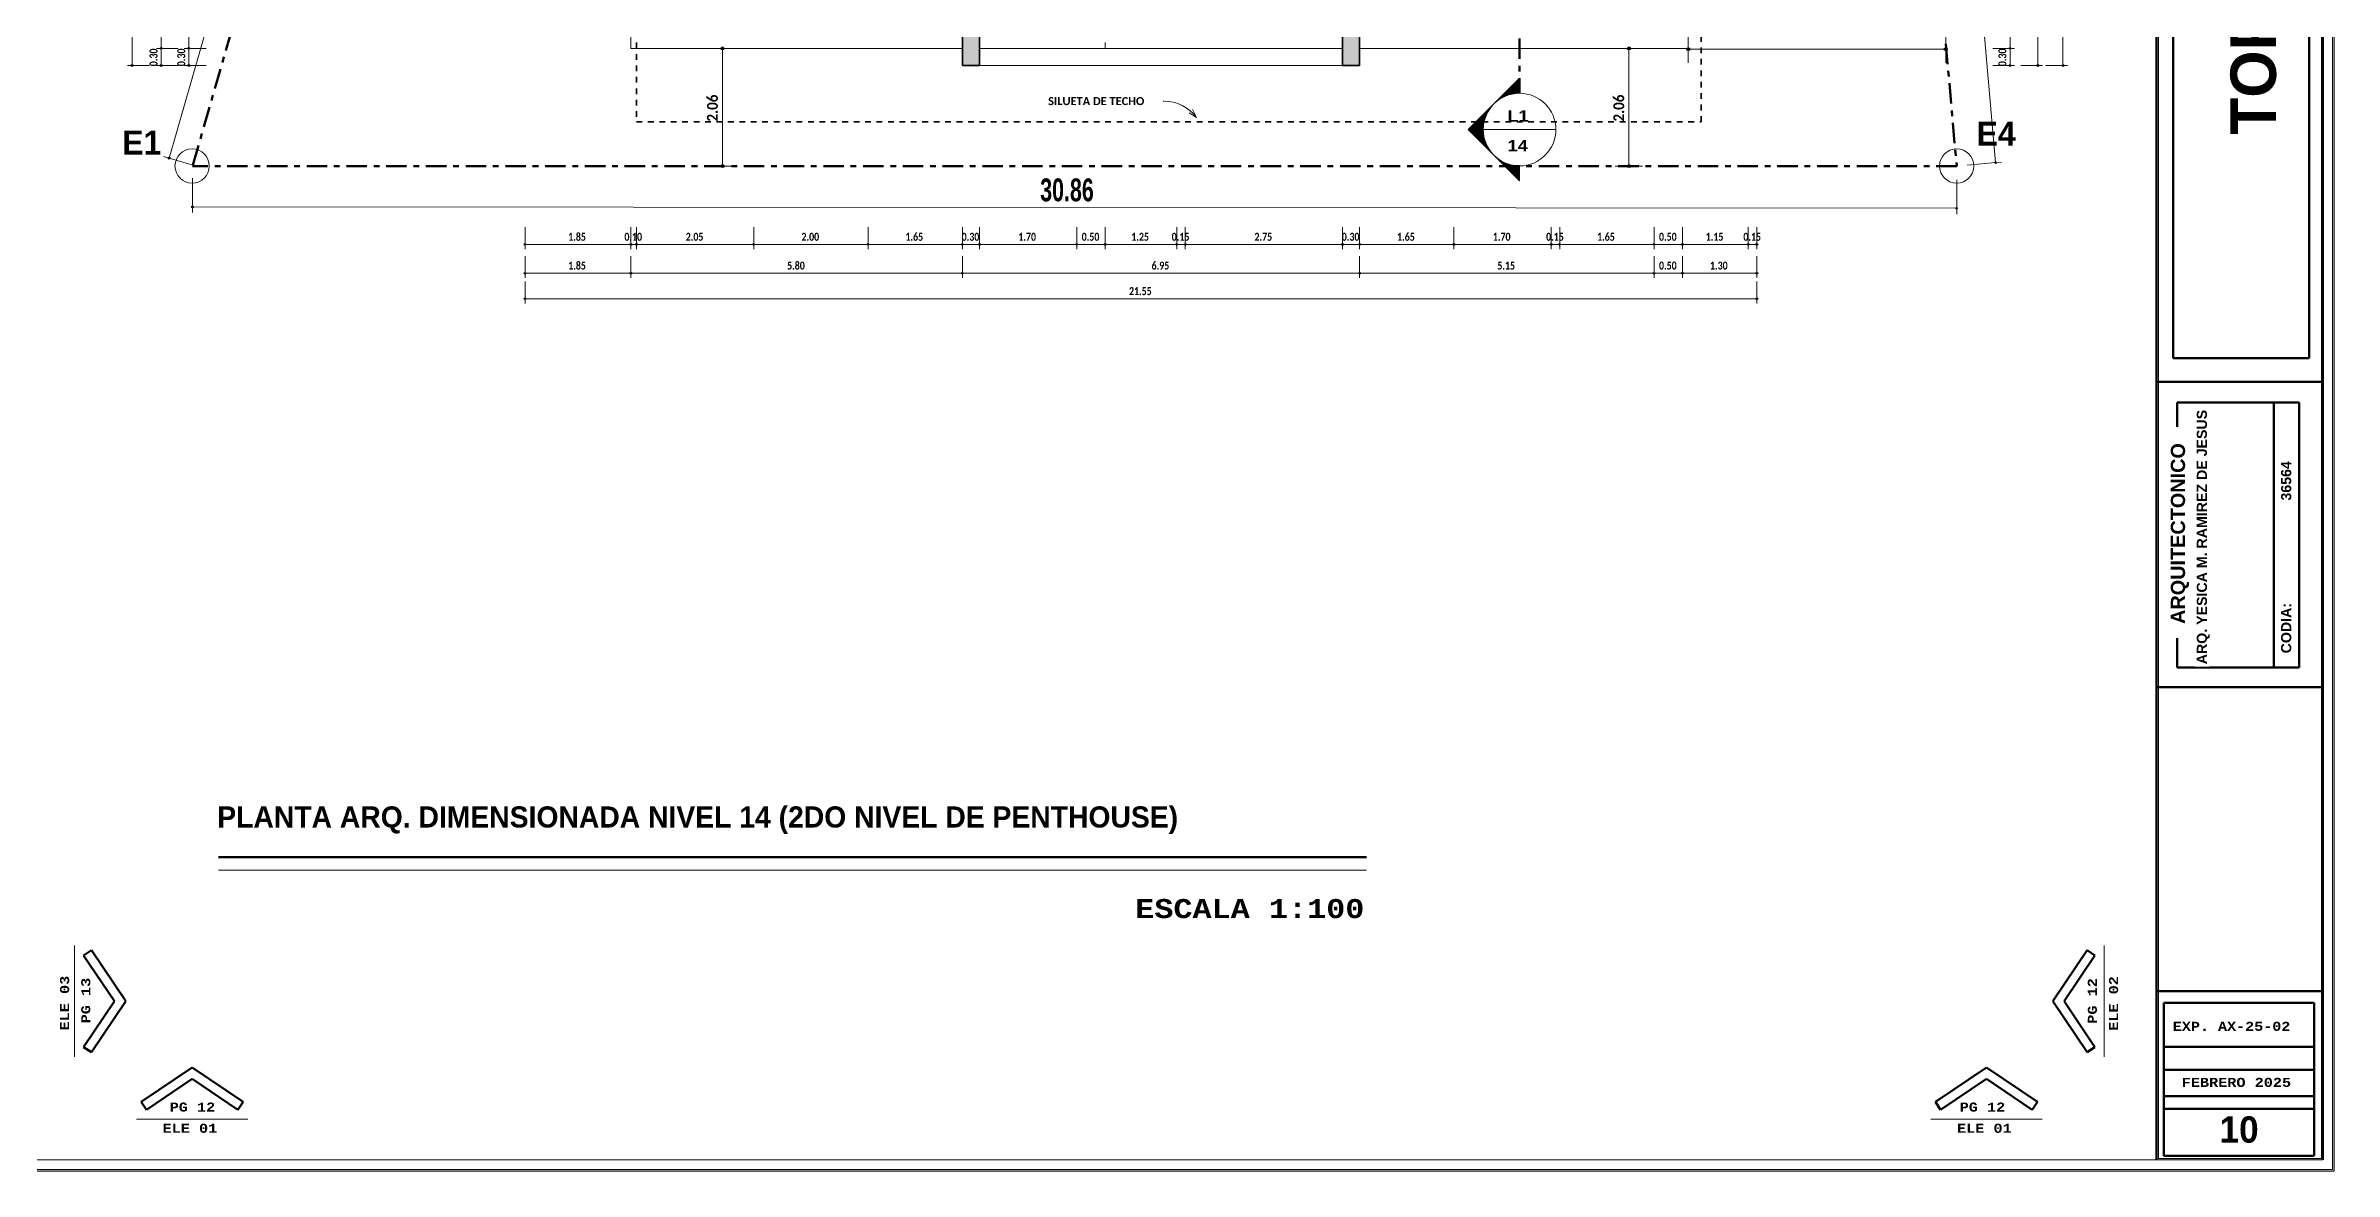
# Model space of a CAD drawing. Header units: metres. Extents: x -144 to 1000, y -717 to 29.
# Drawn here: x 866.74 to 906.78, y -589.13 to -569.43 of the extents above; entities that cross this region are included whole.
import ezdxf

# ---------------------------------------------------------------- set-up
doc = ezdxf.new("R2010")
doc.units = ezdxf.units.M
doc.linetypes.add('Basculante', pattern=[0.11625, 0.075, -0.04125])
doc.linetypes.add('Dash Dot 3_16_', pattern=[0.595313, 0.357187, -0.119063, 0, -0.119063])
doc.layers.get('0').update_dxf_attribs({"color": 1})
for name, color, linetype, lineweight in [('A-ANNO-DIMS', 1, 'Continuous', 9), ('A-DETL', 1, 'Continuous', 9), ('A-DETL-THIN', 1, 'Continuous', 9), ('A-WALL', 4, 'Continuous', 9), ('G-ANNO-SYMB', 1, 'Continuous', 9), ('G-ANNO-TEXT', 2, 'Continuous', 9), ('G-ANNO-TTLB', 3, 'Continuous', 18), ('G-ANNO-TTLB-WIDE', 1, 'Continuous', 70), ('G-IMPT', 1, 'Continuous', 9)]:
    doc.layers.add(name, color=color, linetype=linetype, lineweight=lineweight)
doc.layers.add('A-WALL-PATT', color=7, linetype='Continuous', lineweight=35, true_color=0x9c9c9c)
doc.styles.add('Arial Black', font='', dxfattribs={"height": 0.15})
doc.styles.add('Arial_B', font='arialbd.ttf', dxfattribs={"height": 0.0025})
doc.styles.add('Arial_B_1', font='arialbd.ttf', dxfattribs={"height": 0.001786})
doc.styles.add('Britannic Bold_B', font='', dxfattribs={"width": 0.7})
doc.styles.add('Britannic Bold_B_1', font='', dxfattribs={"width": 0.7, "height": 0.4})
doc.styles.add('Britannic Bold_B_4', font='', dxfattribs={"height": 0.004465})
doc.styles.add('Britannic Bold_B_6', font='', dxfattribs={"height": 0.005})
doc.styles.add('Britannic Bold_B_8', font='', dxfattribs={"height": 0.006})
doc.styles.add('Calibri_B', font='calibrib.ttf', dxfattribs={"height": 0.165})
doc.styles.add('Calibri_B_4', font='calibrib.ttf', dxfattribs={"height": 0.1125})
doc.styles.add('Calibri_B_7', font='calibrib.ttf', dxfattribs={"width": 0.8, "height": 0.18})
doc.styles.add('Courier New_B_2', font='courbd.ttf', dxfattribs={"height": 0.0016})
doc.styles.add('Courier New_B_3', font='courbd.ttf', dxfattribs={"height": 0.2625})
doc.styles.add('Courier New_B_4', font='courbd.ttf', dxfattribs={"height": 0.001587})
doc.styles.add('Courier New_B_8', font='courbd.ttf', dxfattribs={"height": 0.0035})
doc.styles.get('Arial Black').set_extended_font_data('Arial Black')
doc.styles.get('Britannic Bold_B').set_extended_font_data('Britannic Bold', bold=True)
doc.styles.get('Britannic Bold_B_1').set_extended_font_data('Britannic Bold', bold=True)
doc.styles.get('Britannic Bold_B_4').set_extended_font_data('Britannic Bold', bold=True)
doc.styles.get('Britannic Bold_B_6').set_extended_font_data('Britannic Bold', bold=True)
doc.styles.get('Britannic Bold_B_8').set_extended_font_data('Britannic Bold', bold=True)

# ---------------------------------------------------------------- blocks, each defined once
blk = doc.blocks.new('tarjeta de nathalie 00')
at = {"layer": 'G-IMPT', "lineweight": 9}
h = blk.add_hatch(color=3, dxfattribs=at)
h.paths.add_polyline_path([(-145.23888, -717.38489), (-145.21019, -717.38489), (-145.21019, -716.89355), (-145.21019, -716.79934), (-145.23888, -716.79934), (-145.23888, -716.89379)])
h.paths.add_polyline_path([(-145.20996, -716.7991), (-145.20996, -717.3851), (-145.2392, -717.3851), (-145.2392, -716.7991)])
h.paths.add_polyline_path([(-145.23902, -717.3868), (-145.20826, -717.3868), (-145.20826, -716.7974), (-145.2392, -716.7974), (-146.09866, -716.7974), (-146.09866, -717.3868)])
h.paths.add_polyline_path([(-145.20795, -716.79707), (-145.20795, -717.3871), (-146.09898, -717.3871), (-146.09898, -716.79707)])
at = {"layer": 'G-ANNO-TTLB', "color": 3}
for p, q in [((-145.20826, -716.7974), (-145.20826, -717.3868)), ((-145.20795, -717.3871), (-145.20795, -716.79707)), ((-145.20795, -717.38713), (-145.20795, -716.79707)), ((-145.2392, -716.7991), (-145.2392, -717.3851)), ((-145.20996, -717.3851), (-145.20996, -716.7991)), ((-145.23888, -717.38489), (-145.23888, -716.89379)), ((-145.21019, -716.89355), (-145.21019, -717.38489)), ((-145.20996, -717.3851), (-146.09696, -717.3851)), ((-145.2392, -717.3851), (-145.20996, -717.3851)), ((-145.21019, -717.38489), (-145.23888, -717.38489)), ((-146.09898, -717.3871), (-145.20795, -717.3871)), ((-146.09898, -717.38713), (-145.20795, -717.38713)), ((-145.20826, -717.3868), (-145.23902, -717.3868))]:
    blk.add_line(p, q, dxfattribs=at)
at = {"layer": 'G-ANNO-TTLB'}
blk.add_line((-145.23902, -717.3868), (-146.09866, -717.3868), dxfattribs=at)
at = {"layer": 'G-ANNO-TTLB-WIDE', "color": 3}
for p, q in [((-145.2392, -716.7991), (-145.2392, -717.3851)), ((-145.20996, -716.7991), (-145.20996, -717.3851)), ((-145.21233, -717.24403), (-145.21233, -717.0241)), ((-145.23627, -717.16403), (-145.23627, -717.24403)), ((-145.23627, -717.24403), (-145.21233, -717.24403)), ((-145.2392, -717.24821), (-145.20996, -717.24821)), ((-145.2392, -717.30194), (-145.2392, -717.24821)), ((-145.20996, -717.24821), (-145.20996, -717.30194)), ((-145.23559, -717.25789), (-145.23559, -717.25185)), ((-145.23559, -717.25185), (-145.21413, -717.25185)), ((-145.21856, -717.29848), (-145.21856, -717.25185)), ((-145.21413, -717.25185), (-145.21413, -717.29848)), ((-145.23559, -717.29848), (-145.23559, -717.29331)), ((-145.21413, -717.29848), (-145.23559, -717.29848)), ((-145.20996, -717.30194), (-145.2392, -717.30194)), ((-145.2392, -717.35541), (-145.20996, -717.35541)), ((-145.23791, -717.35747), (-145.21146, -717.35747)), ((-145.23791, -717.3844), (-145.23791, -717.35747)), ((-145.21146, -717.35747), (-145.21146, -717.3844)), ((-145.23791, -717.36524), (-145.23791, -717.36926)), ((-145.21146, -717.36524), (-145.23791, -717.36524)), ((-145.21146, -717.36926), (-145.21146, -717.36524)), ((-145.23791, -717.36926), (-145.21146, -717.36926)), ((-145.23791, -717.3739), (-145.22469, -717.3739)), ((-145.23791, -717.3844), (-145.23791, -717.3739)), ((-145.23791, -717.3739), (-145.21146, -717.3739)), ((-145.23791, -717.37615), (-145.23791, -717.3739)), ((-145.21146, -717.37615), (-145.23791, -717.37615)), ((-145.22469, -717.3739), (-145.21146, -717.3739)), ((-145.21146, -717.3739), (-145.21146, -717.3844)), ((-145.21146, -717.3739), (-145.21146, -717.37615)), ((-145.21146, -717.3844), (-145.23791, -717.3844)), ((-145.22469, -717.3844), (-145.23791, -717.3844)), ((-145.21146, -717.3844), (-145.22469, -717.3844))]:
    blk.add_line(p, q, dxfattribs=at)
at = {"layer": 'G-ANNO-TTLB', "lineweight": 9, "attachment_point": 1}
for s, insert, char_height, width, style in [('EXP. AX-25-02', (-145.23635, -717.36083), 0.0015875, 0.027097, 'Courier New_B_4'), ('FEBRERO 2025', (-145.23478, -717.37069), 0.0016, 0.0250126, 'Courier New_B_3')]:
    blk.add_mtext(s, dxfattribs=dict(at, insert=insert, char_height=char_height, width=width, style=style))
at = {"layer": 'G-ANNO-TTLB', "lineweight": 9, "attachment_point": 1, "rotation": 90, "bg_fill": 3, "box_fill_scale": 1.25, "bg_fill_color": 256, "bg_fill_true_color": 13158600, "bg_fill_transparency": 0}
for s, insert, char_height, width, style in [('TORRE GIUALCA I', (-145.2262, -717.20472), 0.008, 0.1678172, 'Britannic Bold_B_4'), ('ARQUITECTONICO', (-145.2367, -717.2908), 0.0025, 0.0340148, 'Arial_B'), ('CODIA:                          36564', (-145.2173, -717.29598), 0.0017859, 0.0412887, 'Arial_B_1')]:
    blk.add_mtext(s, dxfattribs=dict(at, insert=insert, char_height=char_height, width=width, style=style))
at = {"layer": 'G-ANNO-TTLB', "lineweight": 9, "insert": (-145.23213, -717.2979), "char_height": 0.0017859, "width": 0.0453611, "attachment_point": 1, "rotation": 90, "style": 'Arial_B_1', "bg_fill": 3, "box_fill_scale": 1.25, "bg_fill_color": 256, "bg_fill_true_color": 13158600, "bg_fill_transparency": 0}
blk.add_mtext('\\pxt4;ARQ. YESICA M. RAMIREZ DE JESUS', dxfattribs=at)
blk = doc.blocks.new('A$C4d52d4f2')
at = {"layer": 'A-DETL', "color": 7, "lineweight": 100}
for p, q in [((-0.39461, -0.55119), (-0.39598, -0.55211)), ((-0.39461, -0.55119), (-0.38855, -0.56017)), ((-0.04347, -0.55119), (-0.04953, -0.56017)), ((-0.04347, -0.55119), (-0.0421, -0.55211)), ((-0.39598, -0.55211), (-0.39054, -0.56017)), ((-0.0421, -0.55211), (-0.04754, -0.56017)), ((-0.39598, -0.56824), (-0.39054, -0.56017)), ((-0.39461, -0.56916), (-0.38855, -0.56017)), ((-0.04347, -0.56916), (-0.04953, -0.56017)), ((-0.0421, -0.56824), (-0.04754, -0.56017)), ((-0.39461, -0.56916), (-0.39598, -0.56824)), ((-0.04347, -0.56916), (-0.0421, -0.56824)), ((-0.38587, -0.5779), (-0.37688, -0.57184)), ((-0.38494, -0.57927), (-0.37688, -0.57383)), ((-0.36789, -0.5779), (-0.37688, -0.57184)), ((-0.36882, -0.57927), (-0.37688, -0.57383)), ((-0.07018, -0.5779), (-0.0612, -0.57184)), ((-0.06926, -0.57927), (-0.0612, -0.57383)), ((-0.05221, -0.5779), (-0.0612, -0.57184)), ((-0.05314, -0.57927), (-0.0612, -0.57383)), ((-0.38587, -0.5779), (-0.38494, -0.57927)), ((-0.36789, -0.5779), (-0.36882, -0.57927)), ((-0.07018, -0.5779), (-0.06926, -0.57927)), ((-0.05221, -0.5779), (-0.05314, -0.57927))]:
    blk.add_line(p, q, dxfattribs=at)
at = {"layer": 'A-DETL-THIN', "lineweight": 18}
for p, q in [((-0.39761, -0.55038), (-0.39761, -0.56996)), ((-0.04047, -0.55038), (-0.04047, -0.56996)), ((-0.36709, -0.58091), (-0.38667, -0.58091)), ((-0.07099, -0.58091), (-0.05141, -0.58091))]:
    blk.add_line(p, q, dxfattribs=at)
at = {"layer": 'G-ANNO-TEXT', "char_height": 0.0016, "attachment_point": 1, "rotation": 90, "style": 'Courier New_B_2'}
for s, insert, width in [('ELE 03', (-0.40012, -0.56532), 0.0125063), ('PG 13', (-0.3964, -0.56407), 0.0104219), ('PG 12', (-0.04336, -0.56414), 0.0104219), ('ELE 02', (-0.03963, -0.56539), 0.0125063)]:
    blk.add_mtext(s, dxfattribs=dict(at, insert=insert, width=width))
at = {"layer": 'G-ANNO-TEXT', "char_height": 0.0016, "attachment_point": 1, "style": 'Courier New_B_2'}
for s, insert, width in [('PG 12', (-0.38084, -0.57801), 0.0104219), ('PG 12', (-0.0659, -0.57801), 0.0104219), ('ELE 01', (-0.38209, -0.58174), 0.0125063), ('ELE 01', (-0.06637, -0.58174), 0.0125063)]:
    blk.add_mtext(s, dxfattribs=dict(at, insert=insert, width=width))
blk = doc.blocks.new('J')
at = {"layer": 'A-ANNO-DIMS', "lineweight": 25}
h = blk.add_hatch(color=256, dxfattribs=at)
edge = h.paths.add_edge_path()
edge.add_arc((862.054, -510.625), 0.015, 0, 360)
h = blk.add_hatch(color=256, dxfattribs=at)
edge = h.paths.add_edge_path()
edge.add_arc((862.054, -510.625), 0.015, 0, 360)
h = blk.add_hatch(color=256, dxfattribs=at)
edge = h.paths.add_edge_path()
edge.add_arc((862.539, -510.625), 0.015, 0, 360)
h = blk.add_hatch(color=256, dxfattribs=at)
edge = h.paths.add_edge_path()
edge.add_arc((862.539, -510.625), 0.015, 0, 360)
at = {"layer": 'A-ANNO-DIMS', "lineweight": 25, "true_color": 0x0000ff}
h = blk.add_hatch(color=5, dxfattribs=at)
edge = h.paths.add_edge_path()
edge.add_arc((871.875, -510.625), 0.025, 0, 360)
h = blk.add_hatch(color=5, dxfattribs=at)
edge = h.paths.add_edge_path()
edge.add_arc((887.731, -510.625), 0.025, 0, 360)
h = blk.add_hatch(color=5, dxfattribs=at)
edge = h.paths.add_edge_path()
edge.add_arc((888.77, -510.639), 0.025, 0, 360)
h = blk.add_hatch(color=5, dxfattribs=at)
edge = h.paths.add_edge_path()
edge.add_arc((893.274, -510.639), 0.025, 0, 360)
at = {"layer": 'A-ANNO-DIMS', "lineweight": 25}
h = blk.add_hatch(color=256, dxfattribs=at)
edge = h.paths.add_edge_path()
edge.add_arc((894.398, -510.625), 0.015, 0, 360)
h = blk.add_hatch(color=256, dxfattribs=at)
edge = h.paths.add_edge_path()
edge.add_arc((894.398, -510.625), 0.015, 0, 360)
h = blk.add_hatch(color=256, dxfattribs=at)
edge = h.paths.add_edge_path()
edge.add_arc((861.547, -510.925), 0.015, 0, 360)
h = blk.add_hatch(color=256, dxfattribs=at)
edge = h.paths.add_edge_path()
edge.add_arc((862.054, -510.925), 0.015, 0, 360)
h = blk.add_hatch(color=256, dxfattribs=at)
edge = h.paths.add_edge_path()
edge.add_arc((862.539, -510.925), 0.015, 0, 360)
h = blk.add_hatch(color=256, dxfattribs=at)
edge = h.paths.add_edge_path()
edge.add_arc((894.398, -510.925), 0.015, 0, 360)
h = blk.add_hatch(color=256, dxfattribs=at)
edge = h.paths.add_edge_path()
edge.add_arc((894.885, -510.925), 0.015, 0, 360)
h = blk.add_hatch(color=256, dxfattribs=at)
edge = h.paths.add_edge_path()
edge.add_arc((895.325, -510.925), 0.015, 0, 360)
at = {"layer": 'A-ANNO-DIMS', "lineweight": 25, "true_color": 0x0000ff}
h = blk.add_hatch(color=5, dxfattribs=at)
edge = h.paths.add_edge_path()
edge.add_arc((862.193, -512.546), 0.015, 0, 360)
h = blk.add_hatch(color=5, dxfattribs=at)
edge = h.paths.add_edge_path()
edge.add_arc((871.875, -512.684), 0.025, 0, 360)
h = blk.add_hatch(color=5, dxfattribs=at)
edge = h.paths.add_edge_path()
edge.add_arc((887.731, -512.684), 0.025, 0, 360)
h = blk.add_hatch(color=5, dxfattribs=at)
edge = h.paths.add_edge_path()
edge.add_arc((894.147, -512.624), 0.015, 0, 360)
h = blk.add_hatch(color=5, dxfattribs=at)
edge = h.paths.add_edge_path()
edge.add_arc((862.603, -513.399), 0.015, 0, 360)
h = blk.add_hatch(color=5, dxfattribs=at)
edge = h.paths.add_edge_path()
edge.add_arc((893.465, -513.424), 0.015, 0, 360)
at = {"layer": 'A-ANNO-DIMS', "lineweight": 25}
h = blk.add_hatch(color=256, dxfattribs=at)
edge = h.paths.add_edge_path()
edge.add_arc((868.42, -514.056), 0.015, 0, 360)
h = blk.add_hatch(color=256, dxfattribs=at)
edge = h.paths.add_edge_path()
edge.add_arc((870.27, -514.056), 0.015, 0, 360)
h = blk.add_hatch(color=256, dxfattribs=at)
edge = h.paths.add_edge_path()
edge.add_arc((870.27, -514.056), 0.015, 0, 360)
h = blk.add_hatch(color=256, dxfattribs=at)
edge = h.paths.add_edge_path()
edge.add_arc((870.37, -514.056), 0.015, 0, 360)
h = blk.add_hatch(color=256, dxfattribs=at)
edge = h.paths.add_edge_path()
edge.add_arc((870.37, -514.056), 0.015, 0, 360)
h = blk.add_hatch(color=256, dxfattribs=at)
edge = h.paths.add_edge_path()
edge.add_arc((872.42, -514.056), 0.015, 0, 360)
h = blk.add_hatch(color=256, dxfattribs=at)
edge = h.paths.add_edge_path()
edge.add_arc((872.42, -514.056), 0.015, 0, 360)
h = blk.add_hatch(color=256, dxfattribs=at)
edge = h.paths.add_edge_path()
edge.add_arc((874.42, -514.056), 0.015, 0, 360)
h = blk.add_hatch(color=256, dxfattribs=at)
edge = h.paths.add_edge_path()
edge.add_arc((874.42, -514.056), 0.015, 0, 360)
h = blk.add_hatch(color=256, dxfattribs=at)
edge = h.paths.add_edge_path()
edge.add_arc((876.07, -514.056), 0.015, 0, 360)
h = blk.add_hatch(color=256, dxfattribs=at)
edge = h.paths.add_edge_path()
edge.add_arc((876.07, -514.056), 0.015, 0, 360)
h = blk.add_hatch(color=256, dxfattribs=at)
edge = h.paths.add_edge_path()
edge.add_arc((876.37, -514.056), 0.015, 0, 360)
h = blk.add_hatch(color=256, dxfattribs=at)
edge = h.paths.add_edge_path()
edge.add_arc((876.37, -514.056), 0.015, 0, 360)
h = blk.add_hatch(color=256, dxfattribs=at)
edge = h.paths.add_edge_path()
edge.add_arc((878.07, -514.056), 0.015, 0, 360)
h = blk.add_hatch(color=256, dxfattribs=at)
edge = h.paths.add_edge_path()
edge.add_arc((878.07, -514.056), 0.015, 0, 360)
h = blk.add_hatch(color=256, dxfattribs=at)
edge = h.paths.add_edge_path()
edge.add_arc((878.57, -514.056), 0.015, 0, 360)
h = blk.add_hatch(color=256, dxfattribs=at)
edge = h.paths.add_edge_path()
edge.add_arc((878.57, -514.056), 0.015, 0, 360)
h = blk.add_hatch(color=256, dxfattribs=at)
edge = h.paths.add_edge_path()
edge.add_arc((879.82, -514.056), 0.015, 0, 360)
h = blk.add_hatch(color=256, dxfattribs=at)
edge = h.paths.add_edge_path()
edge.add_arc((879.82, -514.056), 0.015, 0, 360)
h = blk.add_hatch(color=256, dxfattribs=at)
edge = h.paths.add_edge_path()
edge.add_arc((879.97, -514.056), 0.015, 0, 360)
h = blk.add_hatch(color=256, dxfattribs=at)
edge = h.paths.add_edge_path()
edge.add_arc((879.97, -514.056), 0.015, 0, 360)
h = blk.add_hatch(color=256, dxfattribs=at)
edge = h.paths.add_edge_path()
edge.add_arc((882.72, -514.056), 0.015, 0, 360)
h = blk.add_hatch(color=256, dxfattribs=at)
edge = h.paths.add_edge_path()
edge.add_arc((882.72, -514.056), 0.015, 0, 360)
h = blk.add_hatch(color=256, dxfattribs=at)
edge = h.paths.add_edge_path()
edge.add_arc((883.02, -514.056), 0.015, 0, 360)
h = blk.add_hatch(color=256, dxfattribs=at)
edge = h.paths.add_edge_path()
edge.add_arc((883.02, -514.056), 0.015, 0, 360)
h = blk.add_hatch(color=256, dxfattribs=at)
edge = h.paths.add_edge_path()
edge.add_arc((884.67, -514.056), 0.015, 0, 360)
h = blk.add_hatch(color=256, dxfattribs=at)
edge = h.paths.add_edge_path()
edge.add_arc((884.67, -514.056), 0.015, 0, 360)
h = blk.add_hatch(color=256, dxfattribs=at)
edge = h.paths.add_edge_path()
edge.add_arc((886.37, -514.056), 0.015, 0, 360)
h = blk.add_hatch(color=256, dxfattribs=at)
edge = h.paths.add_edge_path()
edge.add_arc((886.37, -514.056), 0.015, 0, 360)
h = blk.add_hatch(color=256, dxfattribs=at)
edge = h.paths.add_edge_path()
edge.add_arc((886.52, -514.056), 0.015, 0, 360)
h = blk.add_hatch(color=256, dxfattribs=at)
edge = h.paths.add_edge_path()
edge.add_arc((886.52, -514.056), 0.015, 0, 360)
h = blk.add_hatch(color=256, dxfattribs=at)
edge = h.paths.add_edge_path()
edge.add_arc((888.17, -514.056), 0.015, 0, 360)
h = blk.add_hatch(color=256, dxfattribs=at)
edge = h.paths.add_edge_path()
edge.add_arc((888.17, -514.056), 0.015, 0, 360)
h = blk.add_hatch(color=256, dxfattribs=at)
edge = h.paths.add_edge_path()
edge.add_arc((888.67, -514.056), 0.015, 0, 360)
h = blk.add_hatch(color=256, dxfattribs=at)
edge = h.paths.add_edge_path()
edge.add_arc((888.67, -514.056), 0.015, 0, 360)
h = blk.add_hatch(color=256, dxfattribs=at)
edge = h.paths.add_edge_path()
edge.add_arc((889.82, -514.056), 0.015, 0, 360)
h = blk.add_hatch(color=256, dxfattribs=at)
edge = h.paths.add_edge_path()
edge.add_arc((889.82, -514.056), 0.015, 0, 360)
h = blk.add_hatch(color=256, dxfattribs=at)
edge = h.paths.add_edge_path()
edge.add_arc((889.97, -514.056), 0.015, 0, 360)
h = blk.add_hatch(color=256, dxfattribs=at)
edge = h.paths.add_edge_path()
edge.add_arc((868.42, -514.56), 0.015, 0, 360)
h = blk.add_hatch(color=256, dxfattribs=at)
edge = h.paths.add_edge_path()
edge.add_arc((870.27, -514.56), 0.015, 0, 360)
h = blk.add_hatch(color=256, dxfattribs=at)
edge = h.paths.add_edge_path()
edge.add_arc((870.27, -514.56), 0.015, 0, 360)
h = blk.add_hatch(color=256, dxfattribs=at)
edge = h.paths.add_edge_path()
edge.add_arc((876.07, -514.56), 0.015, 0, 360)
h = blk.add_hatch(color=256, dxfattribs=at)
edge = h.paths.add_edge_path()
edge.add_arc((876.07, -514.56), 0.015, 0, 360)
h = blk.add_hatch(color=256, dxfattribs=at)
edge = h.paths.add_edge_path()
edge.add_arc((883.02, -514.56), 0.015, 0, 360)
h = blk.add_hatch(color=256, dxfattribs=at)
edge = h.paths.add_edge_path()
edge.add_arc((883.02, -514.56), 0.015, 0, 360)
h = blk.add_hatch(color=256, dxfattribs=at)
edge = h.paths.add_edge_path()
edge.add_arc((888.17, -514.56), 0.015, 0, 360)
h = blk.add_hatch(color=256, dxfattribs=at)
edge = h.paths.add_edge_path()
edge.add_arc((888.17, -514.56), 0.015, 0, 360)
h = blk.add_hatch(color=256, dxfattribs=at)
edge = h.paths.add_edge_path()
edge.add_arc((888.67, -514.56), 0.015, 0, 360)
h = blk.add_hatch(color=256, dxfattribs=at)
edge = h.paths.add_edge_path()
edge.add_arc((888.67, -514.56), 0.015, 0, 360)
h = blk.add_hatch(color=256, dxfattribs=at)
edge = h.paths.add_edge_path()
edge.add_arc((889.97, -514.56), 0.015, 0, 360)
h = blk.add_hatch(color=256, dxfattribs=at)
edge = h.paths.add_edge_path()
edge.add_arc((868.42, -515.007), 0.015, 0, 360)
h = blk.add_hatch(color=256, dxfattribs=at)
edge = h.paths.add_edge_path()
edge.add_arc((889.97, -515.007), 0.015, 0, 360)
at = {"layer": 'A-WALL-PATT', "lineweight": 5, "true_color": 0x747474}
h = blk.add_hatch(color=8, dxfattribs=at)
h.paths.add_polyline_path([(876.07, -510.925), (876.37, -510.925), (876.37, -509.174), (876.07, -509.174), (876.07, -510.625)])
h.paths.add_polyline_path([(882.895, -510.925), (883.02, -510.925), (883.02, -509.174), (882.72, -509.174), (882.72, -510.925)])
at = {"layer": 'G-ANNO-SYMB'}
h = blk.add_hatch(color=256, dxfattribs=at)
edge = h.paths.add_edge_path()
edge.add_line((885.392, -511.574), (885.818, -511.148))
edge.add_line((885.818, -511.148), (885.818, -511.41))
edge.add_arc((885.818, -512.046), 0.636, 90, 132.0784)
h = blk.add_hatch(color=256, dxfattribs=at)
edge = h.paths.add_edge_path()
edge.add_arc((885.818, -512.046), 0.635, 135, 180)
edge.add_line((885.183, -512.046), (884.92, -512.046))
edge.add_line((884.92, -512.046), (885.369, -511.597))
h = blk.add_hatch(color=256, dxfattribs=at)
edge = h.paths.add_edge_path()
edge.add_line((885.369, -512.495), (884.92, -512.046))
edge.add_line((884.92, -512.046), (885.183, -512.046))
edge.add_arc((885.818, -512.046), 0.635, 180, 225)
h = blk.add_hatch(color=256, dxfattribs=at)
edge = h.paths.add_edge_path()
edge.add_arc((885.818, -512.046), 0.636, 227.9216, 270)
edge.add_line((885.818, -512.682), (885.818, -512.944))
edge.add_line((885.818, -512.944), (885.392, -512.518))
at = {"layer": 'A-ANNO-DIMS', "color": 5, "true_color": 0x0000ff}
for p, q in [((891.747, -485.55), (894.147, -512.624)), ((862.193, -512.546), (869.174, -488.255)), ((888.77, -510.639), (888.77, -510.399)), ((893.274, -510.639), (893.274, -510.399)), ((871.875, -510.625), (871.635, -510.625)), ((871.875, -512.684), (871.875, -510.625)), ((871.875, -510.625), (872.115, -510.625)), ((887.731, -510.625), (887.491, -510.625)), ((887.731, -512.684), (887.731, -510.625)), ((887.731, -510.625), (887.971, -510.625)), ((888.77, -510.639), (893.274, -510.639)), ((888.77, -510.639), (888.77, -510.879)), ((893.274, -510.639), (893.274, -510.879)), ((862.193, -512.546), (862.097, -512.519)), ((862.193, -512.546), (862.674, -512.685)), ((871.875, -512.684), (871.635, -512.684)), ((871.875, -512.684), (872.115, -512.684)), ((887.731, -512.684), (887.491, -512.684)), ((887.731, -512.684), (887.971, -512.684)), ((894.147, -512.624), (893.649, -512.668)), ((894.147, -512.624), (894.247, -512.615)), ((862.603, -513.399), (862.603, -512.899)), ((893.465, -513.424), (893.465, -512.924)), ((893.465, -513.424), (862.603, -513.399)), ((862.603, -513.399), (862.603, -513.499)), ((893.465, -513.424), (893.465, -513.524))]:
    blk.add_line(p, q, dxfattribs=at)
at = {"layer": 'A-ANNO-DIMS'}
for p, q in [((861.547, -489.326), (861.547, -510.925)), ((895.325, -510.925), (895.325, -489.276)), ((862.054, -510.625), (862.054, -509.174)), ((862.539, -509.275), (862.539, -510.625)), ((894.398, -509.275), (894.398, -510.625)), ((894.885, -509.275), (894.885, -510.925)), ((862.054, -510.625), (861.974, -510.625)), ((862.054, -510.625), (861.974, -510.625)), ((862.054, -510.925), (862.054, -510.625)), ((862.054, -510.625), (862.354, -510.625)), ((862.054, -510.625), (862.354, -510.625)), ((862.539, -510.625), (862.459, -510.625)), ((862.539, -510.625), (862.459, -510.625)), ((862.539, -510.625), (862.839, -510.625)), ((862.539, -510.625), (862.539, -510.925)), ((862.539, -510.625), (862.839, -510.625)), ((894.398, -510.625), (894.098, -510.625)), ((894.398, -510.625), (894.098, -510.625)), ((894.398, -510.625), (894.478, -510.625)), ((894.398, -510.625), (894.398, -510.925)), ((894.398, -510.625), (894.478, -510.625)), ((861.547, -510.925), (861.467, -510.925)), ((861.547, -510.925), (861.847, -510.925)), ((862.054, -510.925), (861.974, -510.925)), ((862.054, -510.925), (862.354, -510.925)), ((862.539, -510.925), (862.459, -510.925)), ((862.539, -510.925), (862.839, -510.925)), ((894.398, -510.925), (894.098, -510.925)), ((894.398, -510.925), (894.478, -510.925)), ((894.885, -510.925), (894.585, -510.925)), ((894.885, -510.925), (894.965, -510.925)), ((895.325, -510.925), (895.025, -510.925)), ((895.325, -510.925), (895.405, -510.925)), ((868.42, -514.056), (868.42, -513.756)), ((870.27, -514.056), (870.27, -513.756)), ((870.27, -514.056), (870.27, -513.756)), ((870.37, -514.056), (870.37, -513.756)), ((870.37, -514.056), (870.37, -513.756)), ((872.42, -514.056), (872.42, -513.756)), ((872.42, -514.056), (872.42, -513.756)), ((874.42, -514.056), (874.42, -513.756)), ((874.42, -514.056), (874.42, -513.756)), ((876.07, -514.056), (876.07, -513.756)), ((876.07, -514.056), (876.07, -513.756)), ((876.37, -514.056), (876.37, -513.756)), ((876.37, -514.056), (876.37, -513.756)), ((878.07, -514.056), (878.07, -513.756)), ((878.07, -514.056), (878.07, -513.756)), ((878.57, -514.056), (878.57, -513.756)), ((878.57, -514.056), (878.57, -513.756)), ((879.82, -514.056), (879.82, -513.756)), ((879.82, -514.056), (879.82, -513.756)), ((879.97, -514.056), (879.97, -513.756)), ((879.97, -514.056), (879.97, -513.756)), ((882.72, -514.056), (882.72, -513.756)), ((882.72, -514.056), (882.72, -513.756)), ((883.02, -514.056), (883.02, -513.756)), ((883.02, -514.056), (883.02, -513.756)), ((884.67, -514.056), (884.67, -513.756)), ((884.67, -514.056), (884.67, -513.756)), ((886.37, -514.056), (886.37, -513.756)), ((886.37, -514.056), (886.37, -513.756)), ((886.52, -514.056), (886.52, -513.756)), ((886.52, -514.056), (886.52, -513.756)), ((888.17, -514.056), (888.17, -513.756)), ((888.17, -514.056), (888.17, -513.756)), ((888.67, -514.056), (888.67, -513.756)), ((888.67, -514.056), (888.67, -513.756)), ((889.82, -514.056), (889.82, -513.756)), ((889.82, -514.056), (889.82, -513.756)), ((889.97, -514.056), (889.97, -513.756)), ((868.42, -514.056), (870.27, -514.056)), ((868.42, -514.056), (868.42, -514.136)), ((868.42, -514.56), (868.42, -514.26)), ((870.27, -514.056), (870.27, -514.136)), ((870.27, -514.056), (870.37, -514.056)), ((870.27, -514.056), (870.27, -514.136)), ((870.27, -514.56), (870.27, -514.26)), ((870.27, -514.56), (870.27, -514.26)), ((870.37, -514.056), (870.37, -514.136)), ((870.37, -514.056), (872.42, -514.056)), ((870.37, -514.056), (870.37, -514.136)), ((872.42, -514.056), (872.42, -514.136)), ((872.42, -514.056), (874.42, -514.056)), ((872.42, -514.056), (872.42, -514.136)), ((874.42, -514.056), (874.42, -514.136)), ((874.42, -514.056), (876.07, -514.056)), ((874.42, -514.056), (874.42, -514.136)), ((876.07, -514.056), (876.07, -514.136)), ((876.07, -514.056), (876.37, -514.056)), ((876.07, -514.056), (876.07, -514.136)), ((876.07, -514.56), (876.07, -514.26)), ((876.07, -514.56), (876.07, -514.26)), ((876.37, -514.056), (876.37, -514.136)), ((876.37, -514.056), (878.07, -514.056)), ((876.37, -514.056), (876.37, -514.136)), ((878.07, -514.056), (878.07, -514.136)), ((878.07, -514.056), (878.57, -514.056)), ((878.07, -514.056), (878.07, -514.136)), ((878.57, -514.056), (878.57, -514.136)), ((878.57, -514.056), (879.82, -514.056)), ((878.57, -514.056), (878.57, -514.136)), ((879.82, -514.056), (879.82, -514.136)), ((879.82, -514.056), (879.97, -514.056)), ((879.82, -514.056), (879.82, -514.136)), ((879.97, -514.056), (879.97, -514.136)), ((879.97, -514.056), (882.72, -514.056)), ((879.97, -514.056), (879.97, -514.136)), ((882.72, -514.056), (882.72, -514.136)), ((882.72, -514.056), (883.02, -514.056)), ((882.72, -514.056), (882.72, -514.136)), ((883.02, -514.056), (883.02, -514.136)), ((883.02, -514.056), (884.67, -514.056)), ((883.02, -514.056), (883.02, -514.136)), ((883.02, -514.56), (883.02, -514.26)), ((883.02, -514.56), (883.02, -514.26)), ((884.67, -514.056), (884.67, -514.136)), ((884.67, -514.056), (886.37, -514.056)), ((884.67, -514.056), (884.67, -514.136)), ((886.37, -514.056), (886.37, -514.136)), ((886.37, -514.056), (886.52, -514.056)), ((886.37, -514.056), (886.37, -514.136)), ((886.52, -514.056), (886.52, -514.136)), ((886.52, -514.056), (888.17, -514.056)), ((886.52, -514.056), (886.52, -514.136)), ((888.17, -514.056), (888.17, -514.136)), ((888.17, -514.056), (888.67, -514.056)), ((888.17, -514.056), (888.17, -514.136)), ((888.17, -514.56), (888.17, -514.26)), ((888.17, -514.56), (888.17, -514.26)), ((888.67, -514.056), (888.67, -514.136)), ((888.67, -514.056), (889.82, -514.056)), ((888.67, -514.056), (888.67, -514.136)), ((888.67, -514.56), (888.67, -514.26)), ((888.67, -514.56), (888.67, -514.26)), ((889.82, -514.056), (889.82, -514.136)), ((889.82, -514.056), (889.97, -514.056)), ((889.82, -514.056), (889.82, -514.136)), ((889.97, -514.056), (889.97, -514.136)), ((889.97, -514.56), (889.97, -514.26)), ((868.42, -514.56), (870.27, -514.56)), ((868.42, -514.56), (868.42, -514.64)), ((868.42, -515.007), (868.42, -514.707)), ((870.27, -514.56), (870.27, -514.64)), ((870.27, -514.56), (876.07, -514.56)), ((870.27, -514.56), (870.27, -514.64)), ((876.07, -514.56), (876.07, -514.64)), ((876.07, -514.56), (883.02, -514.56)), ((876.07, -514.56), (876.07, -514.64)), ((883.02, -514.56), (883.02, -514.64)), ((883.02, -514.56), (888.17, -514.56)), ((883.02, -514.56), (883.02, -514.64)), ((888.17, -514.56), (888.17, -514.64)), ((888.17, -514.56), (888.67, -514.56)), ((888.17, -514.56), (888.17, -514.64)), ((888.67, -514.56), (888.67, -514.64)), ((888.67, -514.56), (889.97, -514.56)), ((888.67, -514.56), (888.67, -514.64)), ((889.97, -514.56), (889.97, -514.64)), ((889.97, -515.007), (889.97, -514.707)), ((868.42, -515.007), (889.97, -515.007)), ((868.42, -515.007), (868.42, -515.087)), ((889.97, -515.007), (889.97, -515.087))]:
    blk.add_line(p, q, dxfattribs=at)
at = {"layer": 'A-ANNO-DIMS', "lineweight": 25}
for centre in [(862.054, -510.625), (862.054, -510.625), (862.539, -510.625), (862.539, -510.625), (894.398, -510.625), (894.398, -510.625), (861.547, -510.925), (862.054, -510.925), (862.539, -510.925), (894.398, -510.925), (894.885, -510.925), (895.325, -510.925), (868.42, -514.056), (870.27, -514.056), (870.27, -514.056), (870.37, -514.056), (870.37, -514.056), (872.42, -514.056), (872.42, -514.056), (874.42, -514.056), (874.42, -514.056), (876.07, -514.056), (876.07, -514.056), (876.37, -514.056), (876.37, -514.056), (878.07, -514.056), (878.07, -514.056), (878.57, -514.056), (878.57, -514.056), (879.82, -514.056), (879.82, -514.056), (879.97, -514.056), (879.97, -514.056), (882.72, -514.056), (882.72, -514.056), (883.02, -514.056), (883.02, -514.056), (884.67, -514.056), (884.67, -514.056), (886.37, -514.056), (886.37, -514.056), (886.52, -514.056), (886.52, -514.056), (888.17, -514.056), (888.17, -514.056), (888.67, -514.056), (888.67, -514.056), (889.82, -514.056), (889.82, -514.056), (889.97, -514.056), (868.42, -514.56), (870.27, -514.56), (870.27, -514.56), (876.07, -514.56), (876.07, -514.56), (883.02, -514.56), (883.02, -514.56), (888.17, -514.56), (888.17, -514.56), (888.67, -514.56), (888.67, -514.56), (889.97, -514.56), (868.42, -515.007), (889.97, -515.007)]:
    blk.add_circle(centre, 0.015, dxfattribs=at)
at = {"layer": 'A-ANNO-DIMS', "color": 5, "lineweight": 25, "true_color": 0x0000ff}
for centre, radius in [((871.875, -510.625), 0.025), ((887.731, -510.625), 0.025), ((888.77, -510.639), 0.025), ((893.274, -510.639), 0.025), ((862.193, -512.546), 0.015), ((871.875, -512.684), 0.025), ((887.731, -512.684), 0.025), ((894.147, -512.624), 0.015), ((862.603, -513.399), 0.015), ((893.465, -513.424), 0.015)]:
    blk.add_circle(centre, radius, dxfattribs=at)
at = {"layer": 'A-DETL', "color": 7, "linetype": 'Dash Dot 3_16_', "lineweight": 70}
for p, q in [((891.065, -485.61), (893.465, -512.684)), ((862.609, -512.666), (869.59, -488.374)), ((893.465, -512.684), (862.604, -512.684))]:
    blk.add_line(p, q, dxfattribs=at)
at = {"layer": 'A-DETL', "color": 7, "linetype": 'Basculante', "lineweight": 35}
for p, q in [((870.37, -508.525), (870.37, -511.91)), ((888.995, -511.91), (888.995, -508.525)), ((870.37, -511.91), (888.995, -511.91))]:
    blk.add_line(p, q, dxfattribs=at)
at = {"layer": 'A-DETL-THIN'}
for centre in [(862.596, -512.684), (893.465, -512.684)]:
    blk.add_circle(centre, 0.3, dxfattribs=at)
at = {"layer": 'A-WALL'}
for p, q in [((870.27, -509.105), (870.27, -510.625)), ((888.77, -510.625), (888.77, -509.285)), ((870.27, -510.625), (876.07, -510.625)), ((876.37, -510.625), (878.57, -510.625)), ((878.57, -510.525), (878.57, -510.625)), ((882.72, -510.625), (878.57, -510.625)), ((888.77, -510.625), (883.02, -510.625)), ((882.72, -510.925), (876.37, -510.925))]:
    blk.add_line(p, q, dxfattribs=at)
at = {"layer": 'A-WALL', "lineweight": 35}
for p, q in [((876.07, -509.174), (876.07, -510.925)), ((876.37, -510.925), (876.37, -509.174)), ((882.72, -509.174), (882.72, -510.925)), ((883.02, -510.925), (883.02, -509.174)), ((876.07, -510.925), (876.37, -510.925)), ((882.72, -510.925), (883.02, -510.925))]:
    blk.add_line(p, q, dxfattribs=at)
at = {"layer": 'G-ANNO-SYMB', "linetype": 'Dash Dot 3_16_', "lineweight": 70}
blk.add_line((885.818, -503.5), (885.818, -511.411), dxfattribs=at)
at = {"layer": 'G-ANNO-SYMB', "lineweight": 18}
for p, q in [((884.92, -512.046), (885.818, -511.148)), ((885.818, -511.148), (885.392, -511.574)), ((885.818, -511.411), (885.818, -511.148)), ((885.818, -511.41), (885.818, -511.148)), ((885.369, -511.597), (884.92, -512.046)), ((884.92, -512.046), (885.818, -512.944)), ((885.183, -512.046), (884.92, -512.046)), ((884.92, -512.046), (885.369, -512.495)), ((884.92, -512.046), (885.183, -512.046)), ((885.183, -512.046), (886.453, -512.046)), ((885.392, -512.518), (885.818, -512.944)), ((885.818, -512.681), (885.818, -512.944)), ((885.818, -512.944), (885.818, -512.682))]:
    blk.add_line(p, q, dxfattribs=at)
for radius, start, end in [(0.635, 90, 270), (0.635, 135, 180), (0.636, 90, 132.0784), (0.635, 270, 90), (0.635, 180, 225), (0.636, 227.9216, 270)]:
    blk.add_arc((885.818, -512.046), radius, start, end, dxfattribs=at)
at = {"layer": 'G-ANNO-TEXT'}
for p, q in [((879.594, -511.548), (879.586, -511.548)), ((880.168, -511.833), (880.036, -511.751)), ((880.168, -511.833), (880.095, -511.696))]:
    blk.add_line(p, q, dxfattribs=at)
blk.add_arc((879.594, -512.269), 0.721, 37.2219, 90, dxfattribs=at)
at = {"layer": 'A-ANNO-DIMS', "style": 'Calibri_B_4', "width": 0.8}
for p in [(861.99, -510.937), (862.475, -510.937), (894.334, -510.937)]:
    blk.add_text('0.30', height=0.14, rotation=90, dxfattribs=at).set_placement(p)
at = {"layer": 'A-ANNO-DIMS', "color": 5, "true_color": 0x0000ff}
for s, height, rotation, style, width, p in [('2.06', 0.19, 90, 'Calibri_B_7', 0.9, (871.792, -511.905)), ('2.06', 0.19, 90, 'Calibri_B_7', 0.9, (887.648, -511.905)), ('30.86', 0.4, 359.9548, 'Britannic Bold_B_1', 0.7, (877.432, -513.301))]:
    blk.add_text(s, height=height, rotation=rotation, dxfattribs=dict(at, style=style, width=width)).set_placement(p)
at = {"layer": 'A-ANNO-DIMS', "style": 'Calibri_B_4', "width": 0.8}
for s, p in [('1.85', (869.175, -513.992)), ('0.10', (870.158, -513.992)), ('2.05', (871.231, -513.992)), ('2.00', (873.256, -513.992)), ('1.65', (875.075, -513.992)), ('0.30', (876.058, -513.992)), ('1.70', (877.05, -513.992)), ('0.50', (878.158, -513.992)), ('1.25', (879.026, -513.992)), ('0.15', (879.733, -513.992)), ('2.75', (881.181, -513.992)), ('0.30', (882.708, -513.992)), ('1.65', (883.676, -513.992)), ('1.70', (885.351, -513.992)), ('0.15', (886.283, -513.992)), ('1.65', (887.175, -513.992)), ('0.50', (888.258, -513.992)), ('1.15', (889.075, -513.992)), ('0.15', (889.733, -513.992)), ('1.85', (869.175, -514.496)), ('5.80', (873.005, -514.496)), ('6.95', (879.381, -514.496)), ('5.15', (885.43, -514.496)), ('0.50', (888.258, -514.496)), ('1.30', (889.15, -514.496)), ('21.55', (878.986, -514.943))]:
    blk.add_text(s, height=0.14, dxfattribs=at).set_placement(p)
at = {"layer": 'G-ANNO-SYMB', "style": 'Arial Black'}
for s, p in [('L1', (885.605, -511.909)), ('14', (885.608, -512.429))]:
    blk.add_text(s, height=0.2, dxfattribs=at).set_placement(p)
at = {"layer": 'G-ANNO-TEXT'}
for s, height, style, p in [('SILUETA DE TECHO', 0.14, 'Calibri_B', (877.571, -511.618)), ('E4', 0.42, 'Britannic Bold_B', (893.812, -512.327)), ('E1', 0.42, 'Britannic Bold_B', (861.37, -512.484))]:
    blk.add_text(s, height=height, dxfattribs=dict(at, style=style)).set_placement(p)

msp = doc.modelspace()

# ---------------------------------------------------------------- block references
at = {"xscale": 99.43160266323505, "yscale": 99.43160266323505, "zscale": 99.43160266323505}
msp.add_blockref('tarjeta de nathalie 00', (15345.034, 70741.827), dxfattribs=at)

# ---------------------------------------------------------------- next in the draw order: linework, layer by layer
at = {"layer": 'A-DETL', "lineweight": 100, "ltscale": 100}
msp.add_line((869.762, -583.626), (889.844, -583.626), dxfattribs=at)
at = {"layer": 'A-DETL-THIN', "lineweight": 18}
msp.add_line((869.762, -583.857), (889.844, -583.857), dxfattribs=at)

# ---------------------------------------------------------------- next in the draw order: block references
at = {"xscale": 99.43160273753426, "yscale": 99.43160273753426, "zscale": 99.43160273753426}
msp.add_blockref('A$C4d52d4f2', (906.775, -530.45), dxfattribs=at)
at = {"color": 3}
msp.add_blockref('J', (6.705, -58.85), dxfattribs=at)

# ---------------------------------------------------------------- next in the draw order: texts
at = {"layer": 'G-ANNO-TEXT'}
for s, height, style, p in [('PLANTA ARQ. DIMENSIONADA NIVEL 14 (2DO NIVEL DE PENTHOUSE)', 0.37028, 'Britannic Bold_B_8', (869.74, -583.11)), ('ESCALA 1:100', 0.3333, 'Courier New_B_8', (885.8, -584.695))]:
    msp.add_text(s, height=height, dxfattribs=dict(at, style=style)).set_placement(p)
at = {"layer": 'G-ANNO-TTLB', "style": 'Britannic Bold_B_6'}
msp.add_text('10', height=0.4606, dxfattribs=at).set_placement((904.768, -588.625))

doc.saveas('drawing.dxf')
